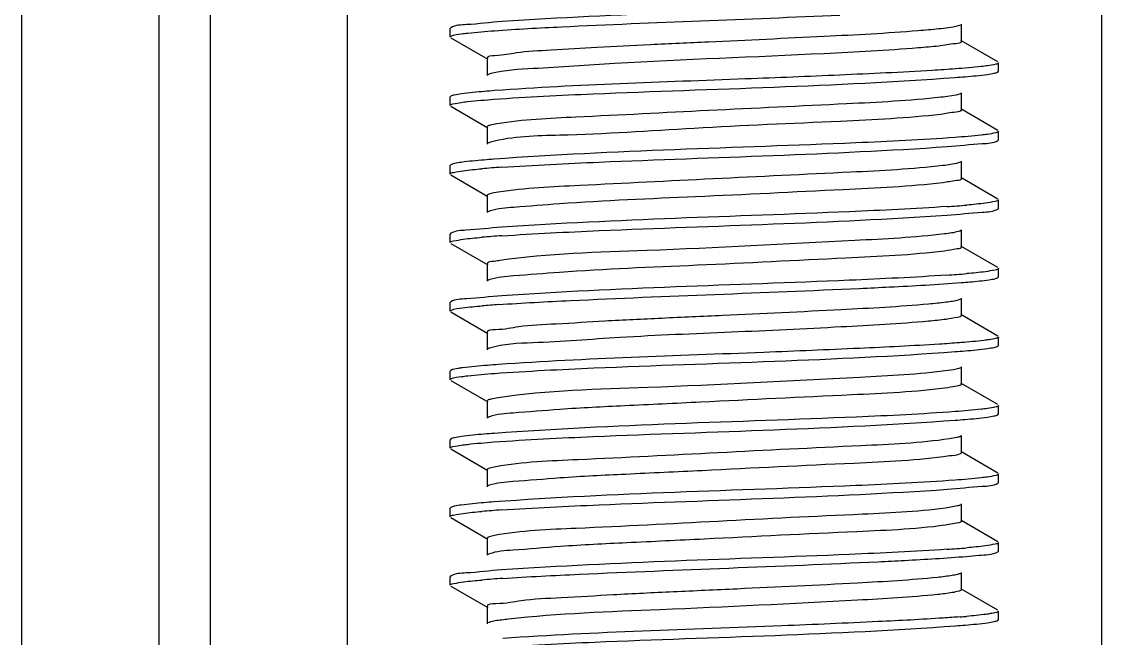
# Model space of a CAD drawing. Extents: x 27938 to 1507990, y 110129 to 923079.
# Drawn here: x 646801.2 to 647176.2, y 343336.1 to 343550.4 of the extents above; entities that cross this region are included whole.
import ezdxf

# ---------------------------------------------------------------- set-up
doc = ezdxf.new("R2010")
doc.units = 0
doc.header["$LTSCALE"] = 1000
doc.header["$MEASUREMENT"] = 0

msp = doc.modelspace()

# ---------------------------------------------------------------- linework, layer by layer
at = {"linetype": 'Continuous'}
for p, q in [((646801.17, 346328.15), (646801.17, 341587.12)), ((646848.79, 346328.15), (646848.79, 341587.12)), ((646866.65, 346328.15), (646866.65, 341587.12)), ((646914.28, 346328.15), (646914.28, 341587.12)), ((647176.22, 346328.15), (647176.22, 341587.12)), ((646950.22, 343548.33), (646950, 343548.07)), ((646950, 343545.09), (646950, 343548.07)), ((646950, 343545.09), (646950, 343548.07)), ((647127.61, 343543.6), (647127.61, 343549.56)), ((646950.22, 343544.83), (646963.15, 343537.35)), ((647140.28, 343536.42), (647127.35, 343543.91)), ((646962.89, 343537.65), (646962.89, 343531.7)), ((647140.5, 343533.19), (647140.5, 343536.16)), ((647140.5, 343533.19), (647140.5, 343536.16)), ((647140.28, 343532.92), (647140.5, 343533.19)), ((647127.61, 343519.79), (647127.61, 343525.74)), ((646950.22, 343524.52), (646950, 343524.26)), ((646950, 343521.28), (646950, 343524.26)), ((646950, 343521.28), (646950, 343524.26)), ((646950.22, 343521.02), (646963.15, 343513.54)), ((647140.28, 343512.61), (647127.35, 343520.09)), ((646962.89, 343513.84), (646962.89, 343507.88)), ((647140.5, 343509.37), (647140.5, 343512.35)), ((647140.5, 343509.37), (647140.5, 343512.35)), ((647140.28, 343509.11), (647140.5, 343509.37)), ((646950.22, 343500.7), (646950, 343500.44)), ((646950, 343497.47), (646950, 343500.44)), ((646950, 343497.47), (646950, 343500.44)), ((647127.61, 343495.98), (647127.61, 343501.93)), ((646950.22, 343497.21), (646963.15, 343489.72)), ((647140.28, 343488.8), (647127.35, 343496.28)), ((646962.89, 343490.02), (646962.89, 343484.07)), ((647140.5, 343485.56), (647140.5, 343488.54)), ((647140.5, 343485.56), (647140.5, 343488.54)), ((647140.28, 343485.3), (647140.5, 343485.56)), ((646950.22, 343476.89), (646950, 343476.63)), ((646950, 343473.65), (646950, 343476.63)), ((646950, 343473.65), (646950, 343476.63)), ((647127.61, 343472.17), (647127.61, 343478.12)), ((646950.22, 343473.39), (646963.15, 343465.91)), ((647140.28, 343464.98), (647127.35, 343472.47)), ((646962.89, 343466.21), (646962.89, 343460.26)), ((647140.28, 343461.49), (647140.5, 343461.75)), ((647140.5, 343461.75), (647140.5, 343464.72)), ((647140.5, 343461.75), (647140.5, 343464.72)), ((647127.61, 343448.35), (647127.61, 343454.31)), ((646950.22, 343453.08), (646950, 343452.82)), ((646950, 343449.84), (646950, 343452.82)), ((646950, 343449.84), (646950, 343452.82)), ((646950.22, 343449.58), (646963.15, 343442.1)), ((647140.28, 343441.17), (647127.35, 343448.65)), ((646962.89, 343442.4), (646962.89, 343436.45)), ((647127.53, 343438.91), (647126.92, 343438.86)), ((647140.5, 343437.93), (647140.5, 343440.91)), ((647140.5, 343437.93), (647140.5, 343440.91)), ((647140.28, 343437.67), (647140.5, 343437.93)), ((646950.22, 343429.27), (646950, 343429)), ((646950, 343426.03), (646950, 343429)), ((646950, 343426.03), (646950, 343429)), ((647127.61, 343424.54), (647127.61, 343430.49)), ((646950.22, 343425.77), (646963.15, 343418.29)), ((647140.28, 343417.36), (647127.35, 343424.84)), ((646962.89, 343418.59), (646962.89, 343412.63)), ((647140.5, 343414.12), (647140.5, 343417.1)), ((647140.5, 343414.12), (647140.5, 343417.1)), ((647140.28, 343413.86), (647140.5, 343414.12)), ((646950.22, 343405.45), (646950, 343405.19)), ((646950, 343402.22), (646950, 343405.19)), ((646950, 343402.22), (646950, 343405.19)), ((647127.61, 343400.73), (647127.61, 343406.68)), ((646950.22, 343401.95), (646963.15, 343394.47)), ((647140.28, 343393.55), (647127.35, 343401.03)), ((646962.89, 343394.77), (646962.89, 343388.82)), ((647140.28, 343390.05), (647140.5, 343390.31)), ((647140.5, 343390.31), (647140.5, 343393.29)), ((647140.5, 343390.31), (647140.5, 343393.29)), ((646963.62, 343389.33), (646963.15, 343389.12)), ((647127.61, 343376.91), (647127.61, 343382.87)), ((646950.22, 343381.64), (646950, 343381.38)), ((646950, 343378.4), (646950, 343381.38)), ((646950, 343378.4), (646950, 343381.38)), ((646950.22, 343378.14), (646963.15, 343370.66)), ((647140.28, 343369.73), (647127.35, 343377.22)), ((646962.89, 343370.96), (646962.89, 343365.01)), ((647140.5, 343366.5), (647140.5, 343369.47)), ((647140.5, 343366.5), (647140.5, 343369.47)), ((646963.58, 343365.5), (646963.15, 343365.31)), ((647140.28, 343366.24), (647140.5, 343366.5)), ((646950.22, 343357.83), (646950, 343357.57)), ((646950, 343354.59), (646950, 343357.57)), ((646950, 343354.59), (646950, 343357.57)), ((647127.61, 343353.1), (647127.61, 343359.05)), ((646950.22, 343354.33), (646963.15, 343346.85)), ((647140.28, 343345.92), (647127.35, 343353.4)), ((646962.89, 343347.15), (646962.89, 343341.19)), ((647140.5, 343342.68), (647140.5, 343345.66)), ((647140.5, 343342.68), (647140.5, 343345.66)), ((646963.54, 343341.67), (646963.15, 343341.5)), ((647140.28, 343342.42), (647140.5, 343342.68))]:
    msp.add_line(p, q, dxfattribs=at)
for centre, radius, start, end in [((646995.22, 343092.76), 407.98, 93.8428, 94.8037), ((647095.26, 343893.38), 408.12, 273.8419, 274.8035), ((646995.32, 343067.82), 409.12, 93.8337, 94.8049), ((647095.16, 343870.87), 409.43, 273.8331, 274.8033), ((646993.87, 343062.08), 390.98, 93.9624, 94.8027), ((646995.22, 342973.72), 407.96, 93.8429, 94.8037), ((647095.27, 343774.26), 408.07, 273.8423, 274.8035), ((646995.79, 342942.68), 415.21, 93.7981, 94.8008), ((647099.94, 343692.97), 350.4, 274.451, 274.6348), ((647103.75, 343645.98), 303.26, 274.6342, 274.8518)]:
    msp.add_arc(centre, radius, start, end, dxfattribs=at)
for points, knots in [([(647122.49, 343557.61), (647111.23, 343556.84), (647059.78, 343554.36), (647008.26, 343553.17), (646968.12, 343550.45)], [0, 0, 0, 0, 0.219112, 1, 1, 1, 1]), ([(646965.46, 343547.28), (646973.18, 343547.84), (647013.15, 343549.96), (647053.14, 343551.28), (647085.38, 343552.69)], [0, 0, 0, 0, 0.19365, 1, 1, 1, 1]), ([(646968.12, 343550.45), (646963.98, 343550.16), (646958.17, 343549.36), (646951.84, 343549.26), (646950.23, 343548.33)], [0, 0, 0, 0, 0.690474, 1, 1, 1, 1]), ([(646953.95, 343546.19), (646954.68, 343546.29), (646958.51, 343546.75), (646962.35, 343547.06), (646965.46, 343547.28)], [0, 0, 0, 0, 0.191493, 1, 1, 1, 1]), ([(647119.76, 343547.89), (647117.37, 343547.63), (647104.12, 343546.48), (647090.83, 343545.8), (647079.95, 343545.25)], [0, 0, 0, 0, 0.181047, 1, 1, 1, 1]), ([(647127.35, 343549.26), (647127.07, 343549.09), (647124.56, 343548.37), (647122, 343548.13), (647119.76, 343547.89)], [0, 0, 0, 0, 0.127551, 1, 1, 1, 1]), ([(646950, 343545.09), (646950, 343545.22), (646951.41, 343546.1), (646952.7, 343546.01), (646953.95, 343546.19)], [0, 0, 0, 0, 0.088902, 1, 1, 1, 1]), ([(647079.95, 343545.25), (647066.55, 343544.57), (647046.41, 343543.67), (647020.12, 343542.43), (647001.77, 343541.56), (646986.61, 343540.52), (646973.9, 343539.98), (646968.08, 343538.54), (646962.9, 343538.56), (646962.89, 343537.65)], [0, 0, 0, 0, 0.342508, 0.514774, 0.67345, 0.808552, 0.911716, 0.976643, 1, 1, 1, 1]), ([(647127.61, 343543.6), (647127.61, 343542.89), (647123.6, 343542.72), (647121.73, 343542.15), (647119.76, 343541.94)], [0, 0, 0, 0, 0.267058, 1, 1, 1, 1]), ([(647119.76, 343541.94), (647117.37, 343541.68), (647104.12, 343540.53), (647090.83, 343539.85), (647079.95, 343539.3)], [0, 0, 0, 0, 0.181047, 1, 1, 1, 1]), ([(647079.95, 343539.3), (647055.69, 343538.07), (647021.87, 343536.98), (646983.41, 343534.24), (646968.89, 343533.62), (646964.14, 343532.36)], [0, 0, 0, 0, 0.627959, 0.872762, 1, 1, 1, 1]), ([(647140.5, 343536.16), (647140.5, 343535.8), (647138.63, 343535.48), (647137.64, 343535.22), (647136.68, 343535.09)], [0, 0, 0, 0, 0.274674, 1, 1, 1, 1]), ([(646964.14, 343532.36), (646963.94, 343532.31), (646963.6, 343532.21), (646963.28, 343532.07), (646963.15, 343532)], [0, 0, 0, 0, 0.581363, 1, 1, 1, 1]), ([(647125.53, 343534.01), (647122.84, 343533.81), (647109.47, 343532.94), (647096.08, 343532.33), (647085.38, 343531.86)], [0, 0, 0, 0, 0.200781, 1, 1, 1, 1]), ([(647136.68, 343535.09), (647135.98, 343534.99), (647132.27, 343534.53), (647128.54, 343534.23), (647125.53, 343534.01)], [0, 0, 0, 0, 0.191322, 1, 1, 1, 1]), ([(647136.64, 343532.1), (647137.44, 343532.22), (647138.65, 343532.43), (647139.89, 343532.7), (647140.27, 343532.92)], [0, 0, 0, 0, 0.643014, 1, 1, 1, 1]), ([(646965.24, 343523.45), (646976.73, 343524.3), (647030.11, 343526.9), (647083.57, 343527.94), (647125.38, 343531.02)], [0, 0, 0, 0, 0.215563, 1, 1, 1, 1]), ([(647085.38, 343531.86), (647074.47, 343531.38), (647034.49, 343529.7), (646994.48, 343528.56), (646965.46, 343526.45)], [0, 0, 0, 0, 0.272813, 1, 1, 1, 1]), ([(647125.38, 343531.02), (647126.54, 343531.11), (647130.3, 343531.4), (647134.06, 343531.74), (647136.64, 343532.1)], [0, 0, 0, 0, 0.307508, 1, 1, 1, 1]), ([(646953.95, 343525.35), (646953.14, 343525.24), (646951.89, 343525.02), (646950.62, 343524.74), (646950.23, 343524.52)], [0, 0, 0, 0, 0.644069, 1, 1, 1, 1]), ([(646965.46, 343526.45), (646964.28, 343526.36), (646960.44, 343526.06), (646956.6, 343525.72), (646953.95, 343525.35)], [0, 0, 0, 0, 0.307292, 1, 1, 1, 1]), ([(647127.35, 343525.44), (647127.09, 343525.29), (647124.82, 343524.61), (647122.48, 343524.38), (647120.46, 343524.15)], [0, 0, 0, 0, 0.129975, 1, 1, 1, 1]), ([(646950, 343521.28), (646950, 343521.65), (646951.91, 343521.97), (646952.92, 343522.23), (646953.9, 343522.37)], [0, 0, 0, 0, 0.274321, 1, 1, 1, 1]), ([(646953.9, 343522.37), (646954.62, 343522.47), (646958.39, 343522.93), (646962.18, 343523.23), (646965.24, 343523.45)], [0, 0, 0, 0, 0.191455, 1, 1, 1, 1]), ([(647120.46, 343524.15), (647109.59, 343522.93), (647082.65, 343521.57), (647040.39, 343519.63), (646999.91, 343517.46), (646975.31, 343516.4), (646966.23, 343514.92)], [0, 0, 0, 0, 0.212318, 0.523282, 0.82144, 1, 1, 1, 1]), ([(647120.46, 343518.2), (647108.87, 343516.89), (647080.28, 343515.47), (647036.08, 343513.69), (646995.78, 343510.76), (646971.78, 343510.69), (646964.01, 343508.51)], [0, 0, 0, 0, 0.223031, 0.54745, 0.845499, 1, 1, 1, 1]), ([(647127.61, 343519.79), (647127.62, 343519.13), (647123.97, 343518.92), (647122.24, 343518.4), (647120.46, 343518.2)], [0, 0, 0, 0, 0.267925, 1, 1, 1, 1]), ([(646966.23, 343514.92), (646965.39, 343514.78), (646964.48, 343514.57), (646962.89, 343514.17), (646962.89, 343513.84)], [0, 0, 0, 0, 0.718713, 1, 1, 1, 1]), ([(647125.38, 343510.18), (647113.91, 343509.34), (647060.53, 343506.74), (647007.07, 343505.68), (646965.24, 343502.62)], [0, 0, 0, 0, 0.215104, 1, 1, 1, 1]), ([(647136.64, 343511.27), (647135.93, 343511.17), (647132.18, 343510.71), (647128.42, 343510.41), (647125.38, 343510.18)], [0, 0, 0, 0, 0.191314, 1, 1, 1, 1]), ([(647140.5, 343512.35), (647140.5, 343511.98), (647138.61, 343511.66), (647137.61, 343511.4), (647136.64, 343511.27)], [0, 0, 0, 0, 0.274523, 1, 1, 1, 1]), ([(646964.01, 343508.51), (646963.84, 343508.46), (646963.55, 343508.37), (646963.26, 343508.25), (646963.15, 343508.19)], [0, 0, 0, 0, 0.575346, 1, 1, 1, 1]), ([(646967.88, 343499.83), (646979.17, 343500.6), (647030.74, 343503.08), (647082.38, 343504.27), (647122.61, 343507.01)], [0, 0, 0, 0, 0.219065, 1, 1, 1, 1]), ([(647122.61, 343507.01), (647126.7, 343507.29), (647132.43, 343508.08), (647138.68, 343508.2), (647140.27, 343509.11)], [0, 0, 0, 0, 0.690198, 1, 1, 1, 1]), ([(646965.24, 343502.62), (646964.08, 343502.53), (646960.29, 343502.24), (646956.5, 343501.9), (646953.9, 343501.53)], [0, 0, 0, 0, 0.307355, 1, 1, 1, 1]), ([(646950, 343497.47), (646950, 343497.9), (646952.27, 343498.18), (646953.42, 343498.5), (646954.57, 343498.64)], [0, 0, 0, 0, 0.271611, 1, 1, 1, 1]), ([(646953.9, 343501.53), (646953.1, 343501.42), (646951.87, 343501.21), (646950.61, 343500.93), (646950.23, 343500.7)], [0, 0, 0, 0, 0.643484, 1, 1, 1, 1]), ([(647121.12, 343500.42), (647110.5, 343499.16), (647083.89, 343497.83), (647041.84, 343495.86), (647001.05, 343493.74), (646976.08, 343492.61), (646966.72, 343491.19)], [0, 0, 0, 0, 0.20724, 0.51628, 0.816365, 1, 1, 1, 1]), ([(647127.35, 343501.63), (647127.11, 343501.49), (647125.06, 343500.85), (647122.94, 343500.63), (647121.12, 343500.42)], [0, 0, 0, 0, 0.132681, 1, 1, 1, 1]), ([(647127.61, 343495.98), (647127.61, 343495.38), (647124.33, 343495.11), (647122.74, 343494.66), (647121.12, 343494.46)], [0, 0, 0, 0, 0.269156, 1, 1, 1, 1]), ([(646966.72, 343491.19), (646965.75, 343491.04), (646964.74, 343490.79), (646962.89, 343490.4), (646962.89, 343490.02)], [0, 0, 0, 0, 0.721722, 1, 1, 1, 1]), ([(647121.12, 343494.46), (647109.63, 343493.11), (647080.96, 343491.78), (647036.63, 343489.54), (646998.43, 343488.02), (646974.73, 343486.08), (646966.58, 343485.46), (646963.9, 343484.67)], [0, 0, 0, 0, 0.220196, 0.54582, 0.845894, 0.946809, 1, 1, 1, 1]), ([(647140.5, 343488.54), (647140.5, 343488.11), (647138.23, 343487.82), (647137.07, 343487.51), (647135.93, 343487.36)], [0, 0, 0, 0, 0.271592, 1, 1, 1, 1]), ([(646963.9, 343484.67), (646963.75, 343484.62), (646963.5, 343484.54), (646963.25, 343484.43), (646963.15, 343484.37)], [0, 0, 0, 0, 0.569898, 1, 1, 1, 1]), ([(647122.61, 343486.18), (647111.32, 343485.41), (647059.75, 343482.92), (647008.11, 343481.73), (646967.88, 343478.99)], [0, 0, 0, 0, 0.219079, 1, 1, 1, 1]), ([(647122.53, 343483.19), (647126.64, 343483.47), (647132.4, 343484.27), (647138.67, 343484.38), (647140.27, 343485.3)], [0, 0, 0, 0, 0.690279, 1, 1, 1, 1]), ([(646967.96, 343476.02), (646979.24, 343476.79), (647030.76, 343479.27), (647082.35, 343480.46), (647122.53, 343483.19)], [0, 0, 0, 0, 0.219185, 1, 1, 1, 1]), ([(646967.88, 343478.99), (646963.8, 343478.71), (646958.06, 343477.92), (646951.82, 343477.81), (646950.23, 343476.89)], [0, 0, 0, 0, 0.690206, 1, 1, 1, 1]), ([(647121.74, 343476.68), (647111.39, 343475.39), (647076.9, 343473.75), (647025.46, 343470.83), (646984.17, 343469.88), (646967.23, 343467.45)], [0, 0, 0, 0, 0.202178, 0.668259, 1, 1, 1, 1]), ([(647127.35, 343477.82), (647127.13, 343477.69), (647125.29, 343477.09), (647123.38, 343476.88), (647121.74, 343476.68)], [0, 0, 0, 0, 0.135599, 1, 1, 1, 1]), ([(646950, 343473.65), (646950, 343474.08), (646952.26, 343474.37), (646953.41, 343474.68), (646954.56, 343474.83)], [0, 0, 0, 0, 0.27163, 1, 1, 1, 1]), ([(647121.74, 343470.73), (647110.37, 343469.31), (647081.66, 343468.02), (647037.12, 343465.73), (646998.54, 343464.24), (646974.65, 343462.24), (646966.47, 343461.65), (646963.81, 343460.83)], [0, 0, 0, 0, 0.217203, 0.543941, 0.846117, 0.947352, 1, 1, 1, 1]), ([(647127.61, 343472.17), (647127.61, 343471.62), (647124.67, 343471.32), (647123.21, 343470.91), (647121.74, 343470.73)], [0, 0, 0, 0, 0.270603, 1, 1, 1, 1]), ([(646967.23, 343467.45), (646966.6, 343467.36), (646965.37, 343467.01), (646962.89, 343467.09), (646962.89, 343466.21)], [0, 0, 0, 0, 0.421834, 1, 1, 1, 1]), ([(647122.53, 343462.36), (647111.25, 343461.59), (647059.73, 343459.11), (647008.14, 343457.92), (646967.96, 343455.18)], [0, 0, 0, 0, 0.219186, 1, 1, 1, 1]), ([(647140.5, 343464.72), (647140.5, 343464.29), (647138.21, 343464.01), (647137.06, 343463.69), (647135.91, 343463.54)], [0, 0, 0, 0, 0.271523, 1, 1, 1, 1]), ([(647137.2, 343460.75), (647137.87, 343460.85), (647138.9, 343461.04), (647139.94, 343461.29), (647140.27, 343461.49)], [0, 0, 0, 0, 0.636475, 1, 1, 1, 1]), ([(646963.81, 343460.83), (646963.68, 343460.79), (646963.46, 343460.71), (646963.24, 343460.61), (646963.15, 343460.56)], [0, 0, 0, 0, 0.564969, 1, 1, 1, 1]), ([(646966.85, 343452.13), (646975.15, 343452.71), (647016.92, 343454.86), (647058.72, 343456.22), (647092.19, 343457.75)], [0, 0, 0, 0, 0.198843, 1, 1, 1, 1]), ([(647092.19, 343457.75), (647095.68, 343457.91), (647107.47, 343458.47), (647119.26, 343459.09), (647127.53, 343459.75)], [0, 0, 0, 0, 0.29642, 1, 1, 1, 1]), ([(647127.53, 343459.75), (647128.53, 343459.83), (647131.76, 343460.1), (647134.99, 343460.41), (647137.2, 343460.75)], [0, 0, 0, 0, 0.307999, 1, 1, 1, 1]), ([(646967.96, 343455.18), (646963.86, 343454.9), (646958.1, 343454.11), (646951.83, 343454), (646950.23, 343453.08)], [0, 0, 0, 0, 0.6903, 1, 1, 1, 1]), ([(647127.35, 343454), (647127.14, 343453.89), (647125.51, 343453.33), (647123.8, 343453.13), (647122.34, 343452.94)], [0, 0, 0, 0, 0.138888, 1, 1, 1, 1]), ([(646950, 343449.84), (646950, 343449.97), (646951.57, 343450.9), (646952.95, 343450.8), (646954.31, 343450.99)], [0, 0, 0, 0, 0.087225, 1, 1, 1, 1]), ([(647085.83, 343450.31), (647072.14, 343449.58), (647051.34, 343448.64), (647024.04, 343447.36), (647004.6, 343446.47), (646988.42, 343445.37), (646974.76, 343444.85), (646968.52, 343443.28), (646962.89, 343443.38), (646962.89, 343442.4)], [0, 0, 0, 0, 0.333656, 0.505798, 0.66612, 0.803713, 0.909344, 0.976032, 1, 1, 1, 1]), ([(647122.34, 343452.94), (647120.29, 343452.67), (647108.14, 343451.48), (647095.95, 343450.84), (647085.83, 343450.31)], [0, 0, 0, 0, 0.16974, 1, 1, 1, 1]), ([(647122.34, 343446.99), (647120.29, 343446.72), (647108.14, 343445.52), (647095.95, 343444.89), (647085.83, 343444.35)], [0, 0, 0, 0, 0.16974, 1, 1, 1, 1]), ([(647127.61, 343448.35), (647127.61, 343447.85), (647124.99, 343447.52), (647123.66, 343447.16), (647122.34, 343446.99)], [0, 0, 0, 0, 0.272538, 1, 1, 1, 1]), ([(647085.83, 343444.35), (647073.12, 343443.68), (647047.52, 343442.43), (647011.7, 343441.08), (646983.9, 343438.84), (646968.51, 343438.52), (646963.74, 343436.99)], [0, 0, 0, 0, 0.312169, 0.628846, 0.877123, 1, 1, 1, 1]), ([(647126.92, 343438.86), (647124.6, 343438.68), (647113.03, 343437.89), (647101.44, 343437.33), (647092.19, 343436.91)], [0, 0, 0, 0, 0.200777, 1, 1, 1, 1]), ([(647137.2, 343439.91), (647136.59, 343439.82), (647133.38, 343439.39), (647130.15, 343439.12), (647127.53, 343438.91)], [0, 0, 0, 0, 0.190994, 1, 1, 1, 1]), ([(647140.5, 343440.91), (647140.5, 343440.59), (647138.91, 343440.25), (647138.03, 343440.04), (647137.2, 343439.91)], [0, 0, 0, 0, 0.277611, 1, 1, 1, 1]), ([(646963.74, 343436.99), (646963.62, 343436.95), (646963.42, 343436.88), (646963.23, 343436.79), (646963.15, 343436.75)], [0, 0, 0, 0, 0.560517, 1, 1, 1, 1]), ([(646965.39, 343428.21), (646976.89, 343429.05), (647030.24, 343431.65), (647083.67, 343432.7), (647125.43, 343435.77)], [0, 0, 0, 0, 0.216008, 1, 1, 1, 1]), ([(647092.19, 343436.91), (647081.12, 343436.4), (647039.34, 343434.63), (646997.52, 343433.44), (646966.85, 343431.29)], [0, 0, 0, 0, 0.264864, 1, 1, 1, 1]), ([(647125.43, 343435.77), (647126.58, 343435.86), (647130.33, 343436.15), (647134.08, 343436.49), (647136.66, 343436.85)], [0, 0, 0, 0, 0.307522, 1, 1, 1, 1]), ([(647136.66, 343436.85), (647137.45, 343436.97), (647138.65, 343437.18), (647139.89, 343437.45), (647140.27, 343437.67)], [0, 0, 0, 0, 0.642871, 1, 1, 1, 1]), ([(646966.85, 343431.29), (646965.57, 343431.2), (646961.38, 343430.89), (646957.2, 343430.54), (646954.31, 343430.15)], [0, 0, 0, 0, 0.30692, 1, 1, 1, 1]), ([(646954.31, 343430.15), (646953.81, 343430.08), (646952.45, 343429.85), (646951, 343429.71), (646950.23, 343429.27)], [0, 0, 0, 0, 0.361201, 1, 1, 1, 1]), ([(646953.94, 343427.12), (646954.67, 343427.22), (646958.47, 343427.69), (646962.3, 343427.99), (646965.39, 343428.21)], [0, 0, 0, 0, 0.191562, 1, 1, 1, 1]), ([(647122.91, 343429.21), (647112.76, 343427.8), (647077.95, 343426.25), (647025.99, 343423.13), (646983.92, 343422.36), (646966.75, 343419.75)], [0, 0, 0, 0, 0.196411, 0.666993, 1, 1, 1, 1]), ([(647127.35, 343430.19), (647127.16, 343430.08), (647125.72, 343429.57), (647124.2, 343429.38), (647122.91, 343429.21)], [0, 0, 0, 0, 0.142204, 1, 1, 1, 1]), ([(646950, 343426.03), (646950, 343426.15), (646951.4, 343427.04), (646952.69, 343426.95), (646953.94, 343427.12)], [0, 0, 0, 0, 0.088954, 1, 1, 1, 1]), ([(647127.61, 343424.54), (647127.61, 343424.09), (647125.3, 343423.73), (647124.09, 343423.42), (647122.91, 343423.25)], [0, 0, 0, 0, 0.27426, 1, 1, 1, 1]), ([(646966.75, 343419.75), (646965.78, 343419.6), (646964.76, 343419.35), (646962.89, 343418.97), (646962.89, 343418.59)], [0, 0, 0, 0, 0.721991, 1, 1, 1, 1]), ([(647122.91, 343423.25), (647111.8, 343421.72), (647083.07, 343420.5), (647045.66, 343418.61), (647011.91, 343417.01), (646990.16, 343415.95), (646974.58, 343414.58), (646966.29, 343414.03), (646963.67, 343413.16)], [0, 0, 0, 0, 0.210757, 0.539438, 0.704601, 0.845971, 0.948094, 1, 1, 1, 1]), ([(647136.66, 343416.02), (647135.95, 343415.92), (647132.21, 343415.46), (647128.46, 343415.16), (647125.43, 343414.94)], [0, 0, 0, 0, 0.191306, 1, 1, 1, 1]), ([(647140.5, 343417.1), (647140.5, 343416.73), (647138.62, 343416.41), (647137.62, 343416.15), (647136.66, 343416.02)], [0, 0, 0, 0, 0.274588, 1, 1, 1, 1]), ([(646963.67, 343413.16), (646963.57, 343413.12), (646963.39, 343413.06), (646963.22, 343412.98), (646963.15, 343412.93)], [0, 0, 0, 0, 0.556492, 1, 1, 1, 1]), ([(647125.43, 343414.94), (647113.99, 343414.09), (647060.64, 343411.49), (647007.21, 343410.43), (646965.39, 343407.38)], [0, 0, 0, 0, 0.214793, 1, 1, 1, 1]), ([(647125.38, 343411.96), (647126.54, 343412.04), (647130.3, 343412.34), (647134.06, 343412.67), (647136.64, 343413.04)], [0, 0, 0, 0, 0.307509, 1, 1, 1, 1]), ([(647136.64, 343413.04), (647137.44, 343413.15), (647138.65, 343413.36), (647139.89, 343413.64), (647140.27, 343413.86)], [0, 0, 0, 0, 0.64301, 1, 1, 1, 1]), ([(646965.24, 343404.39), (646976.73, 343405.23), (647030.11, 343407.83), (647083.57, 343408.88), (647125.38, 343411.96)], [0, 0, 0, 0, 0.215575, 1, 1, 1, 1]), ([(646953.94, 343406.29), (646953.13, 343406.17), (646951.89, 343405.96), (646950.62, 343405.68), (646950.23, 343405.45)], [0, 0, 0, 0, 0.64396, 1, 1, 1, 1]), ([(646965.39, 343407.38), (646964.21, 343407.29), (646960.39, 343406.99), (646956.57, 343406.65), (646953.94, 343406.29)], [0, 0, 0, 0, 0.307231, 1, 1, 1, 1]), ([(647123.45, 343405.47), (647113.25, 343403.98), (647086.39, 343402.8), (647043.4, 343400.68), (647001.18, 343398.4), (646975.27, 343397.43), (646965.83, 343395.79)], [0, 0, 0, 0, 0.195765, 0.5095, 0.817954, 1, 1, 1, 1]), ([(647127.35, 343406.38), (647126.93, 343406.14), (647125.6, 343405.83), (647124.29, 343405.59), (647123.45, 343405.47)], [0, 0, 0, 0, 0.360057, 1, 1, 1, 1]), ([(646950, 343402.22), (646950, 343402.59), (646951.91, 343402.91), (646952.92, 343403.17), (646953.9, 343403.3)], [0, 0, 0, 0, 0.274314, 1, 1, 1, 1]), ([(646953.9, 343403.3), (646954.62, 343403.4), (646958.39, 343403.86), (646962.18, 343404.16), (646965.24, 343404.39)], [0, 0, 0, 0, 0.19146, 1, 1, 1, 1]), ([(647123.45, 343399.52), (647112.49, 343397.91), (647083.78, 343396.75), (647046.3, 343394.82), (647012.27, 343393.21), (646990.28, 343392.16), (646974.58, 343390.75), (646966.23, 343390.23), (646963.62, 343389.33)], [0, 0, 0, 0, 0.20733, 0.536865, 0.70321, 0.84565, 0.948324, 1, 1, 1, 1]), ([(647127.61, 343400.73), (647127.61, 343400.59), (647126.16, 343399.62), (647124.77, 343399.71), (647123.45, 343399.52)], [0, 0, 0, 0, 0.0912, 1, 1, 1, 1]), ([(646965.83, 343395.79), (646965.09, 343395.66), (646964.27, 343395.47), (646962.89, 343395.07), (646962.89, 343394.77)], [0, 0, 0, 0, 0.715817, 1, 1, 1, 1]), ([(647125.38, 343391.12), (647113.92, 343390.28), (647060.53, 343387.67), (647007.08, 343386.62), (646965.24, 343383.55)], [0, 0, 0, 0, 0.215095, 1, 1, 1, 1]), ([(647122.61, 343387.95), (647126.7, 343388.23), (647132.43, 343389.02), (647138.68, 343389.13), (647140.27, 343390.05)], [0, 0, 0, 0, 0.690194, 1, 1, 1, 1]), ([(647136.64, 343392.2), (647135.93, 343392.1), (647132.18, 343391.64), (647128.42, 343391.34), (647125.38, 343391.12)], [0, 0, 0, 0, 0.191314, 1, 1, 1, 1]), ([(647140.5, 343393.29), (647140.5, 343392.92), (647138.61, 343392.6), (647137.61, 343392.34), (647136.64, 343392.2)], [0, 0, 0, 0, 0.274525, 1, 1, 1, 1]), ([(646967.88, 343380.76), (646979.16, 343381.53), (647030.74, 343384.02), (647082.38, 343385.21), (647122.61, 343387.95)], [0, 0, 0, 0, 0.219065, 1, 1, 1, 1]), ([(646953.9, 343382.47), (646953.1, 343382.35), (646951.87, 343382.14), (646950.61, 343381.86), (646950.23, 343381.64)], [0, 0, 0, 0, 0.6435, 1, 1, 1, 1]), ([(646965.24, 343383.55), (646964.08, 343383.47), (646960.29, 343383.17), (646956.5, 343382.83), (646953.9, 343382.47)], [0, 0, 0, 0, 0.307349, 1, 1, 1, 1]), ([(647127.35, 343382.57), (647126.98, 343382.35), (647125.82, 343382.06), (647124.68, 343381.85), (647123.95, 343381.73)], [0, 0, 0, 0, 0.365495, 1, 1, 1, 1]), ([(646950, 343378.4), (646950, 343378.83), (646952.27, 343379.12), (646953.42, 343379.43), (646954.57, 343379.58)], [0, 0, 0, 0, 0.271609, 1, 1, 1, 1]), ([(647123.95, 343381.73), (647113.82, 343380.15), (647086.78, 343379.04), (647043.41, 343376.88), (647000.83, 343374.51), (646974.76, 343373.65), (646965.41, 343371.9)], [0, 0, 0, 0, 0.193557, 0.5097, 0.820432, 1, 1, 1, 1]), ([(647123.95, 343375.78), (647113.16, 343374.1), (647084.48, 343373.02), (647046.97, 343371.03), (647012.65, 343369.42), (646990.42, 343368.36), (646974.6, 343366.92), (646966.18, 343366.42), (646963.58, 343365.5)], [0, 0, 0, 0, 0.203778, 0.534105, 0.701642, 0.84519, 0.948477, 1, 1, 1, 1]), ([(647127.61, 343376.91), (647127.61, 343376.55), (647125.85, 343376.16), (647124.87, 343375.92), (647123.95, 343375.78)], [0, 0, 0, 0, 0.279238, 1, 1, 1, 1]), ([(646965.41, 343371.9), (646964.77, 343371.78), (646964.05, 343371.62), (646962.89, 343371.22), (646962.89, 343370.96)], [0, 0, 0, 0, 0.711874, 1, 1, 1, 1]), ([(647140.5, 343369.47), (647140.5, 343369.04), (647138.23, 343368.76), (647137.07, 343368.44), (647135.93, 343368.29)], [0, 0, 0, 0, 0.271595, 1, 1, 1, 1]), ([(647122.61, 343367.11), (647111.33, 343366.34), (647059.75, 343363.86), (647008.11, 343362.67), (646967.88, 343359.93)], [0, 0, 0, 0, 0.219073, 1, 1, 1, 1]), ([(647098.69, 343362.8), (647101.75, 343362.95), (647112, 343363.47), (647122.24, 343364.04), (647129.4, 343364.65)], [0, 0, 0, 0, 0.29883, 1, 1, 1, 1]), ([(647129.4, 343364.65), (647130.8, 343364.77), (647134.38, 343365.25), (647138.32, 343365.11), (647140.27, 343366.24)], [0, 0, 0, 0, 0.383631, 1, 1, 1, 1]), ([(646967.88, 343359.93), (646963.79, 343359.65), (646958.06, 343358.85), (646951.82, 343358.74), (646950.23, 343357.83)], [0, 0, 0, 0, 0.690204, 1, 1, 1, 1]), ([(646968.29, 343356.98), (646977.16, 343357.58), (647020.62, 343359.75), (647064.11, 343361.14), (647098.69, 343362.8)], [0, 0, 0, 0, 0.204374, 1, 1, 1, 1]), ([(647124.42, 343358), (647122.72, 343357.71), (647111.76, 343356.46), (647100.75, 343355.88), (647091.46, 343355.36)], [0, 0, 0, 0, 0.156149, 1, 1, 1, 1]), ([(647127.35, 343358.75), (647127.02, 343358.57), (647126.03, 343358.29), (647125.05, 343358.1), (647124.42, 343358)], [0, 0, 0, 0, 0.371732, 1, 1, 1, 1]), ([(646950, 343354.59), (646950, 343355.03), (646952.35, 343355.31), (646953.53, 343355.64), (646954.72, 343355.79)], [0, 0, 0, 0, 0.271116, 1, 1, 1, 1]), ([(647091.46, 343355.36), (647077.54, 343354.59), (647056.22, 343353.61), (647028, 343352.3), (647007.49, 343351.37), (646990.28, 343350.22), (646975.64, 343349.72), (646968.98, 343348.02), (646962.88, 343348.21), (646962.89, 343347.15)], [0, 0, 0, 0, 0.324234, 0.49621, 0.658258, 0.798515, 0.906808, 0.975392, 1, 1, 1, 1]), ([(647127.61, 343353.1), (647127.61, 343352.78), (647126.1, 343352.39), (647125.22, 343352.18), (647124.42, 343352.04)], [0, 0, 0, 0, 0.282702, 1, 1, 1, 1]), ([(647091.46, 343349.41), (647068.63, 343348.14), (647028.24, 343346.21), (646987.76, 343344.76), (646970.27, 343342.81)], [0, 0, 0, 0, 0.565123, 1, 1, 1, 1]), ([(647124.42, 343352.04), (647122.72, 343351.76), (647111.76, 343350.51), (647100.75, 343349.92), (647091.46, 343349.41)], [0, 0, 0, 0, 0.156149, 1, 1, 1, 1]), ([(647140.5, 343345.66), (647140.5, 343345.38), (647139.16, 343345.04), (647138.39, 343344.85), (647137.68, 343344.74)], [0, 0, 0, 0, 0.281222, 1, 1, 1, 1]), ([(646970.27, 343342.81), (646969.49, 343342.73), (646967.24, 343342.43), (646964.93, 343342.18), (646963.54, 343341.67)], [0, 0, 0, 0, 0.346329, 1, 1, 1, 1]), ([(647098.69, 343341.96), (647087.55, 343341.43), (647044.08, 343339.55), (647000.57, 343338.32), (646968.29, 343336.14)], [0, 0, 0, 0, 0.256445, 1, 1, 1, 1]), ([(647127.13, 343343.63), (647125.19, 343343.48), (647115.72, 343342.81), (647106.24, 343342.33), (647098.69, 343341.96)], [0, 0, 0, 0, 0.20481, 1, 1, 1, 1]), ([(647125.5, 343340.53), (647126.65, 343340.61), (647130.38, 343340.91), (647134.11, 343341.24), (647136.68, 343341.61)], [0, 0, 0, 0, 0.30754, 1, 1, 1, 1]), ([(647137.68, 343344.74), (647137.16, 343344.65), (647134.41, 343344.26), (647131.64, 343344), (647129.4, 343343.81)], [0, 0, 0, 0, 0.190734, 1, 1, 1, 1]), ([(647136.68, 343341.61), (647137.46, 343341.72), (647138.66, 343341.93), (647139.89, 343342.2), (647140.27, 343342.42)], [0, 0, 0, 0, 0.64268, 1, 1, 1, 1]), ([(646965.59, 343332.98), (646977.12, 343333.81), (647030.43, 343336.41), (647083.81, 343337.45), (647125.5, 343340.53)], [0, 0, 0, 0, 0.21664, 1, 1, 1, 1])]:
    msp.add_open_spline(points, degree=3, knots=knots, dxfattribs=at)
for points in [[(646954.57, 343498.64), (646956.72, 343498.93), (646958.89, 343499.13), (646961.06, 343499.31)], [(647135.93, 343487.36), (647133.77, 343487.08), (647131.61, 343486.88), (647129.44, 343486.69)], [(646954.56, 343474.83), (646956.71, 343475.11), (646958.88, 343475.31), (646961.05, 343475.5)], [(647135.91, 343463.54), (647133.76, 343463.26), (647131.6, 343463.06), (647129.44, 343462.88)], [(646954.31, 343450.99), (646956.58, 343451.29), (646958.86, 343451.5), (646961.14, 343451.69)], [(646954.57, 343379.58), (646956.72, 343379.86), (646958.89, 343380.06), (646961.06, 343380.25)], [(647135.93, 343368.29), (647133.77, 343368.01), (647131.61, 343367.81), (647129.44, 343367.63)], [(646954.72, 343355.79), (646956.82, 343356.06), (646958.93, 343356.25), (646961.04, 343356.43)]]:
    msp.add_open_spline(points, degree=3, dxfattribs=at)

doc.saveas('drawing.dxf')
